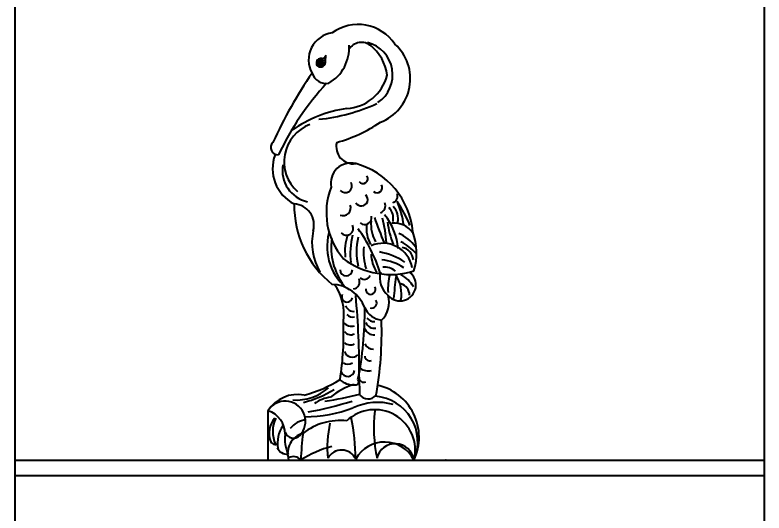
# Model space of a CAD drawing. Header units: millimetres. Extents: x 204800 to 233555, y -2285 to 8522.
# Drawn here: x 205890.5 to 206370.5, y 6159.9 to 6479 of the extents above; entities that cross this region are included whole.
import ezdxf

# ---------------------------------------------------------------- set-up
doc = ezdxf.new("R2010")
doc.units = ezdxf.units.MM
doc.layers.add('DIM【标注】', color=66, linetype='Continuous')
doc.styles.add('ROMANS', font='romans.shx', dxfattribs={"bigfont": 'hztxt'})
doc.styles.add('宋体', font='SimSun.ttf', dxfattribs={"height": 200})
doc.dimstyles.new('模型空间1：40', dxfattribs={"dimscale": 50, "dimtxt": 1.4, "dimasz": 1, "dimexe": 0, "dimexo": 0.5, "dimgap": 1, "dimtad": 1, "dimdec": 0, "dimrnd": 5, "dimzin": 0, "dimdsep": 46, "dimtxsty": 'ROMANS', "dimblk": 'ARCHTICK', "dimcen": 0.09, "dimclrd": 1, "dimclre": 1, "dimclrt": 2, "dimadec": 0, "dimazin": 0, "dimtfac": 1, "dimtdec": 0, "dimtix": 1, "dimtmove": 2, "dimatfit": 3, "dimldrblk": 'ZHL-SOFT_JT', "dimfxl": 2, "dimfxlon": 1, "dimtolj": 1, "dimtzin": 0, "dimarcsym": 0})

# ---------------------------------------------------------------- blocks, each defined once
blk = doc.blocks.new('A$C746A7D54')
at = {"layer": 'DIM【标注】', "color": 251, "ltscale": 6}
for p, q in [((31.33, 254.91), (33.38, 256.96)), ((31.33, 254.91), (33.38, 256.96)), ((31.48, 253.95), (34.34, 256.81)), ((31.9, 253.27), (35.02, 256.39)), ((32.53, 252.79), (35.5, 255.76)), ((33.4, 252.55), (35.74, 254.89)), ((0, 31.52), (0, 0)), ((13.2, 0), (93.55, 0))]:
    blk.add_line(p, q, dxfattribs=at)
for centre, major_axis, start_param, end_param in [((57.75, 250.5), (-28.52, 0.54), 3.757987, 5.351883), ((43.55, 256.38), (-17.48, 0.51), -1.404762, 0.534995), ((25.92, 264.01), (26.07, 0.56), -1.065946, 0.04792), ((59.9, 258.08), (6.7, 6.7), 0.078262, 1.800793), ((58.48, 246.76), (21.42, 0.07), -0.979517, 1.314083), ((48.32, 243.46), (-19.91, 19.91), 4.034579, 4.844929), ((61.28, 244.33), (-29.93, 0.06), 1.939668, 3.979945), ((97.48, 250.96), (-43.18, 43.18), 0.645324, 0.695887), ((33.84, 254.43), (-0.91, 2.68), -0.793573, 2.357523), ((33.53, 254.76), (1.56, 1.56), 5.497787, 11.780972), ((33.42, 255.32), (2.47, 2.47), 3.686561, 5.888779), ((31.26, 262.41), (-4.71, 4.71), 2.97064, 3.419807), ((281.6, 75.42), (306.48, 0.73), 2.541416, 2.708079), ((37.26, 250.74), (-6.67, 6.67), 1.089167, 2.543472), ((48.85, 253.55), (28.36, 0.19), -1.519289, -0.258437), ((176.82, 114.5), (188.42, 2.47), 2.389149, 2.683459), ((20.03, 338.5), (-120.17, 12.95), 1.782236, 2.102994), ((63.12, 141.7), (84.38, 4.25), 1.670385, 2.121366), ((18.05, 296.66), (96.45, 7.29), -1.374227, -1.054389), ((35.84, 191.09), (-25.52, 0.11), -1.205452, 0.850975), ((6.34, 200.19), (3.25, 3.25), 1.551145, 4.015429), ((54.81, 200.88), (7.84, 7.84), 2.117406, 4.056012), ((28.23, 186.64), (-25.28, 0.51), -0.342426, 1.121204), ((29.46, 185.33), (-20.22, 0.07), -0.187522, 1.371292), ((53.15, 177.32), (9.15, 9.15), 0.544595, 2.549255), ((43.26, 141.87), (-49.74, 0.4), 3.236566, 4.456552), ((49.42, 175.71), (-3.13, 3.13), 1.537608, 4.39507), ((60.89, 180.22), (-3.04, 0.51), 0.784794, 3.92559), ((60.89, 180.22), (-3.04, 0.51), 0.784794, 3.92559), ((82.39, 158.45), (45.02, 0.16), 2.765513, 3.85143), ((69.86, 174.54), (2.37, 2.37), 3.22955, 6.040454), ((59.8, 166.88), (2.92, 2.92), 2.882746, 6.292126), ((78.65, 169.02), (-3.11, 3.11), 2.644841, 4.28087), ((82.04, 163.39), (-65.26, 0.2), -0.007699, 0.897133), ((15.99, 150.61), (9.55, 9.55), 5.219777, 7.009557), ((48.11, 161.47), (3.48, 3.48), 3.527735, 5.895803), ((70.23, 163.02), (3.53, 3.53), 4.293084, 5.865117), ((25.42, 125.09), (-49.66, 49.66), 4.293246, 4.544092), ((12.34, 138.46), (-53.5, 53.5), 4.088196, 4.290642), ((69.27, 154.56), (-7.81, 7.81), 3.76322, 4.637413), ((72.48, 154.74), (7.72, 7.72), 5.247591, 6.286957), ((61.97, 155.26), (-3.12, 3.12), 1.647396, 4.144736), ((349.78, 252.5), (210.59, 210.59), 2.688711, 2.746907), ((12.14, 137.05), (45.07, 45.07), 5.529507, 5.781985), ((44.35, 132.36), (-27.71, 27.71), 4.00635, 4.609498), ((50.24, 148.33), (3.11, 3.11), 3.065879, 6.008384), ((50.24, 148.33), (3.11, 3.11), 3.065879, 6.008384), ((84.87, 148.45), (-15.41, 15.41), 0.669776, 1.285576), ((87.75, 150.83), (15.39, 15.39), 2.250741, 2.888039), ((138.39, 160.79), (44.12, 44.12), 2.491013, 2.723976), ((81.01, 137.48), (10.1, 10.1), 6.098755, 7.177968), ((65.59, 139.24), (-37.4, 0.38), -0.195986, 0.538371), ((72.15, 136.63), (34.29, 0.21), 2.874633, 4.075479), ((81.81, 133.85), (22.99, 22.99), 2.034929, 2.472794), ((98.88, 132.52), (-32.64, 32.64), 0.531436, 0.91691), ((-20.01, 91.55), (-96.09, 4.24), 3.485798, 3.813926), ((73.33, 121.03), (18.61, 18.61), 6.128269, 6.660629), ((54.99, 132.56), (28.43, 28.43), 5.209175, 5.843595), ((80.37, 136.15), (-39.93, 0.26), -0.13943, 0.665355), ((95.05, 133.49), (27.12, 27.12), 2.114342, 2.598047), ((73.69, 119.8), (19.05, 0.23), 0.168697, 1.968127), ((68.58, 108.32), (-25.18, 25.18), 4.663315, 5.011375), ((97.22, 133.13), (-25.43, 25.43), 0.6901, 1.085353), ((84.5, 127.63), (6.14, 6.14), 5.571123, 6.901311), ((87.66, 132.29), (-15.25, 15.25), 0.804787, 1.372492), ((62.32, 86.75), (33.56, 33.56), 0.220141, 0.590497), ((78.66, 169.33), (50.46, 0.13), 4.065386, 5.009127), ((69.26, 95.81), (-23.1, 23.1), -1.360398, -0.898906), ((50.14, 121.97), (2.79, 2.79), 2.402579, 5.451403), ((86.33, 116.81), (10.44, 10.44), 2.111026, 3.245609), ((74.8, 113.35), (-7.28, 7.28), -1.5094, -0.676785), ((84.61, 112.18), (7.21, 7.21), 3.089485, 6.433977), ((54.02, 114.27), (-3.34, 3.34), 2.522708, 4.316028), ((61.82, 119.8), (2.87, 2.87), 3.195674, 5.095114), ((113.92, 109.72), (-26.21, 26.21), 0.535007, 0.848601), ((346.53, 83.2), (188.63, 188.63), 2.227391, 2.280333), ((62.91, 106.3), (16.02, 16.02), 5.322013, 6.068829), ((77.84, 102.86), (12.26, 12.26), 5.985312, 6.628802), ((40.51, 89.7), (22.81, 0.66), 0.318554, 1.513294), ((16.01, 93.5), (23.1, 23.1), 5.354377, 6.11744), ((65.82, 109.27), (-2.23, 2.23), 0.67681, 4.524949), ((83.7, 106), (4.91, 4.91), 5.436105, 6.847672), ((50.75, 104.65), (2.42, 2.42), 1.940898, 5.270326), ((-421.49, 59.46), (479.92, 1.94), -0.017471, 0.091646), ((66.35, 100.65), (2.35, 2.35), 3.686224, 6.067663), ((61.77, 101.05), (-11.22, 11.22), 3.119453, 4.201392), ((54.8, 100.52), (3.74, 3.74), 2.674808, 4.06308), ((-152.46, 94.43), (214.46, 0.11), -0.201671, 0.013663), ((74.69, 103.56), (9.97, 9.97), 2.802313, 3.787351), ((54.44, 97.44), (4.13, 4.13), 3.185879, 4.112166), ((-144.96, 81.31), (-193.45, 1.47), 2.994891, 3.18808), ((53.72, 93.03), (5.15, 5.15), 3.095999, 4.175749), ((68.07, 90.21), (4.08, 4.08), 2.726281, 4.114552), ((67.71, 94.1), (3.76, 3.76), 2.982672, 4.062422), ((-157.22, 81.99), (230.08, 1.07), -0.18451, 0.028367), ((53.01, 84.9), (-3.31, 3.31), 1.353223, 2.922359), ((67.76, 86.23), (4.27, 4.27), 2.641279, 4.037841), ((52.75, 79.02), (-3.74, 3.74), 1.585376, 2.905974), ((67.83, 77.5), (-4.65, 4.65), 1.258073, 2.338233), ((54.03, 71.09), (3.69, 3.69), 2.666791, 4.697815), ((65.2, 66.81), (-2.29, 2.29), 0.842065, 2.695471), ((51.21, 66.28), (3.45, 3.45), 3.2989, 4.555081), ((64.48, 67.01), (-6.97, 6.97), 1.77896, 2.539113), ((51.13, 57.95), (3.13, 3.13), 2.667212, 5.352845), ((61.26, 52.66), (-2.04, 2.04), 0.662119, 2.875417), ((1.66, 122.23), (82.72, 11.43), -1.446704, -1.145619), ((67.19, 7.85), (29.88, 29.88), 1.076634, 1.482577), ((54.91, 61.65), (-9.57, 9.57), 1.635787, 2.396615), ((56.09, 50.14), (1.47, 1.47), 3.410413, 6.082067), ((-16.15, 43.8), (-53.02, 53.02), 3.90333, 4.032337), ((18.94, 19.59), (22.38, 0.42), 1.358476, 2.560513), ((18.08, 69.65), (22.09, 22.09), 3.85999, 4.647157), ((5.24, 106.18), (-50.52, 50.52), 2.603058, 2.903703), ((62.64, 14.59), (34.18, 0.24), -0.44809, 1.35088), ((42.65, 19.03), (15.11, 15.11), 0.906947, 1.430625), ((-7.2, 309.82), (-194.89, 194.89), 2.515456, 2.598041), ((64.02, 45.85), (4.75, 4.75), 3.037197, 4.778373), ((66.7, 11.67), (29.27, 0.01), -0.410223, 1.486777), ((11.04, 24.77), (-12.93, 0.9), 2.443306, 5.67593), ((-24.32, 294.97), (-190.14, 190.14), 2.543881, 2.651256), ((68.4, 6.32), (25.93, 0.26), -0.256351, 2.323185), ((70.31, 1.04), (-25.38, 25.38), -1.067863, -0.334313), ((-4.65, 16.53), (-11.1, 11.1), 3.923572, 5.197115), ((22.31, 120.76), (-93.13, 1.38), 1.600298, 1.938089), ((161.44, 20.67), (-93.64, 0.38), -0.11209, 0.214432), ((16, 17.02), (10.78, 10.78), 1.655851, 2.687011), ((23.67, 18.25), (-14.58, 14.58), 0.355113, 1.192131), ((25.58, 11.3), (10.19, 10.19), 0.862662, 1.694982), ((46.36, -13.82), (-39.1, 1.23), 4.637906, 5.399177), ((-95.05, -2.24), (151.31, 0.8), 0.013806, 0.190726), ((26.73, 10.59), (-14.6, 14.6), 0.204605, 0.934141), ((107.23, 8.04), (-48.99, 48.99), 0.558164, 0.885437), ((-1.08, 23.42), (5.1, 5.1), 4.077999, 4.161705), ((32.54, 13.2), (-15.38, 15.38), 0.628773, 1.24313), ((16.35, 19.64), (3.95, 3.95), 2.671, 4.729925), ((26.15, 4.1), (-9.6, 9.6), -0.515353, 1.092301), ((160.24, -2.95), (-98.42, 98.42), 0.640133, 0.764175), ((4.74, 13.3), (-2.35, 2.35), 1.101864, 2.920193), ((74.72, -9.58), (-21.12, 0), 3.612461, 5.778231), ((81.52, -1.71), (-12.14, 0.41), 3.316276, 6.082106), ((12.15, 10.49), (-4.76, 4.76), 1.175764, 2.456881), ((57.54, -56.72), (-47.68, 47.68), -0.534905, -0.214257), ((47.15, -3.73), (7.13, 7.13), 5.946332, 8.138105), ((16.22, -4.36), (-4.62, 4.62), 4.657845, 5.978455)]:
    blk.add_ellipse(centre, major_axis=major_axis, ratio=1, start_param=start_param, end_param=end_param, dxfattribs=at)
blk = doc.blocks.new('_OBLIQUE')
at = {"color": 0, "linetype": 'ByBlock'}
blk.add_line((-0.5, -0.5), (0.5, 0.5), dxfattribs=at)
blk = doc.blocks.new('*D65')
at = {"layer": 'DEFPOINTS', "color": 0, "ltscale": 6, "transparency": 16777216}
for p in [(205614.09, 6193.86), (205890.54, 6193.86), (205890.54, 5848.86)]:
    blk.add_point(p, dxfattribs=at)
at = {"layer": 'DIM【标注】', "color": 251, "lineweight": -2, "ltscale": 6, "transparency": 16777216}
for p, q in [((205614.09, 6193.86), (205614.09, 6243.86)), ((205764.09, 6193.86), (205614.09, 6193.86)), ((205614.09, 5848.86), (205614.09, 6193.86)), ((205764.09, 5848.86), (205614.09, 5848.86)), ((205614.09, 5848.86), (205614.09, 5798.86))]:
    blk.add_line(p, q, dxfattribs=at)
at = {"layer": 'DIM【标注】', "color": 251, "lineweight": -2, "ltscale": 6, "transparency": 16777216, "xscale": 50, "yscale": 50, "zscale": 50}
for p, rotation in [((205614.09, 6193.86), 270), ((205614.09, 5848.86), 90)]:
    blk.add_blockref('_OBLIQUE', p, dxfattribs=dict(at, rotation=rotation))
at = {"layer": 'DIM【标注】', "color": 8, "ltscale": 6, "transparency": 16777216, "insert": (205464.09, 6021.36), "char_height": 200, "attachment_point": 5, "rotation": 90, "style": '宋体'}
blk.add_mtext('\\A1;345', dxfattribs=at)
blk = doc.blocks.new('ZHL-SOFT_JT')
for p, q in [((-0.94, 0.839), (-0.94, 0.839)), ((-0.867, 0.7737), (-0.867, 0.7737)), ((-0.94, 0.737), (-0.94, 0.737)), ((-0.867, 0.6758), (-0.867, 0.6758)), ((-0.787, 0.7022), (-0.787, 0.7022)), ((-0.94, 0.63647), (-0.94, 0.63647)), ((-0.867, 0.586942), (-0.867, 0.586942)), ((-0.787, 0.614), (-0.787, 0.614)), ((-0.787, 0.53266), (-0.787, 0.53266)), ((-0.7, 0.5526), (-0.7, 0.5526)), ((-0.629, 0.49), (-0.63, 0.49)), ((-0.7, 0.4797), (-0.7, 0.4797)), ((-0.552, 0.4299), (-0.552, 0.4299)), ((-0.472, 0.368), (-0.472, 0.368)), ((-0.3929, 0.3067), (-0.3929, 0.3067)), ((-0.31548, 0.24568), (-0.31548, 0.24568)), ((-0.23659, 0.184298), (-0.23659, 0.184298)), ((-0.23659, -0.184298), (-0.23659, -0.184298)), ((-0.31548, -0.24568), (-0.31548, -0.24568)), ((-0.472, -0.368), (-0.472, -0.368)), ((-0.3929, -0.3067), (-0.3929, -0.3067)), ((-0.7, -0.4797), (-0.7, -0.4797)), ((-0.552, -0.4299), (-0.552, -0.4299)), ((-0.787, -0.53266), (-0.787, -0.53266)), ((-0.7, -0.5526), (-0.7, -0.5526)), ((-0.629, -0.49), (-0.63, -0.49)), ((-0.94, -0.63647), (-0.94, -0.63647)), ((-0.867, -0.586942), (-0.867, -0.586942)), ((-0.787, -0.614), (-0.787, -0.614)), ((-0.94, -0.737), (-0.94, -0.737)), ((-0.867, -0.6758), (-0.867, -0.6758)), ((-0.787, -0.7022), (-0.787, -0.7022)), ((-0.94, -0.839), (-0.94, -0.839)), ((-0.867, -0.7737), (-0.867, -0.7737))]:
    blk.add_line(p, q)
blk.add_lwpolyline([(-1, 0), (0, 0), (-1, -1), (-1, -0.569), (0, 0), (-1, 0.569), (-1, 1), (0, 0)])

msp = doc.modelspace()

# ---------------------------------------------------------------- linework, layer by layer
at = {"layer": 'DIM【标注】', "color": 4, "ltscale": 6}
for p, q in [((205890.54, 7228.86), (205890.54, 4928.86)), ((206370.54, 7228.86), (206370.54, 4928.86)), ((205890.54, 6193.86), (206370.54, 6193.86)), ((205890.54, 6183.86), (206370.54, 6183.86))]:
    msp.add_line(p, q, dxfattribs=at)
at = {"layer": 'DIM【标注】', "color": 4}
msp.add_point((206166.68, 6193.86), dxfattribs=at)

# ---------------------------------------------------------------- block references
at = {"layer": 'DIM【标注】', "color": 4, "ltscale": 6}
msp.add_blockref('A$C746A7D54', (206052.67, 6193.86), dxfattribs=at)

# ---------------------------------------------------------------- dimensions: what is measured, and where the dimension line sits
dim = msp.add_linear_dim(base=(205614.09, 6193.86), p1=(205890.54, 5848.86), p2=(205890.54, 6193.86), angle=90, dimstyle='模型空间1：40', override={"dimtxt": 2, "dimtxsty": '宋体', "dimblk": 'OBLIQUE', "dimclrd": 251, "dimclre": 251, "dimclrt": 8, "dimfxl": 3}, dxfattribs=at)
dim.commit()
dim.dimension.update_dxf_attribs({"geometry": '*D65', "text_midpoint": (205464.09, 6021.36)})

doc.saveas('drawing.dxf')
